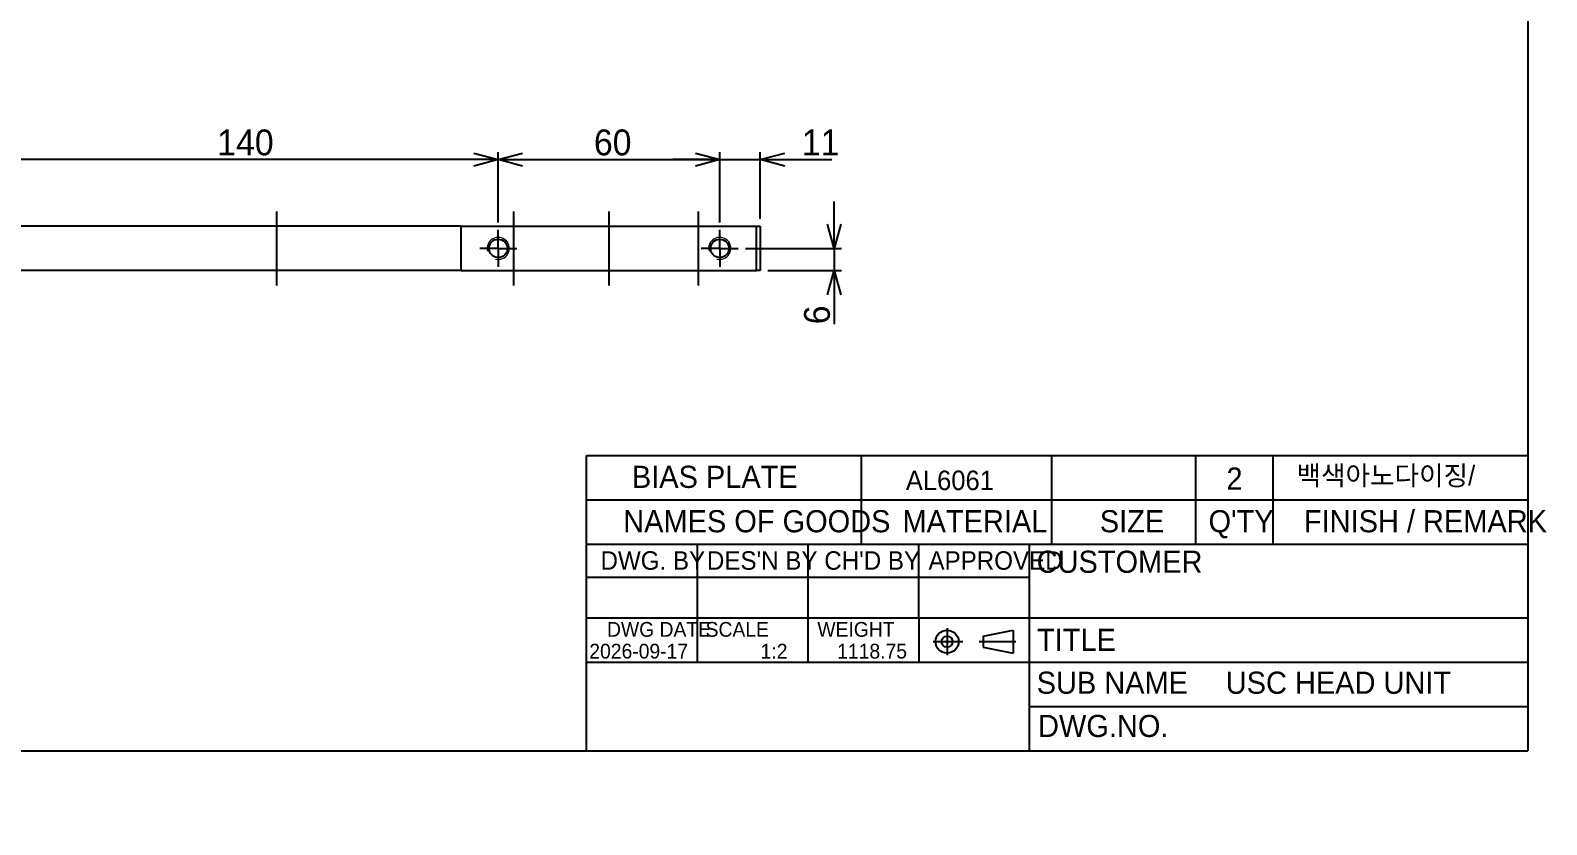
# Model space of a CAD drawing. Header units: millimetres. Extents: x 0 to 413, y 0 to 290.
# Drawn here: x 207.2 to 412.5, y 0 to 107.6 of the extents above; entities that cross this region are included whole.
import ezdxf

# ---------------------------------------------------------------- set-up
doc = ezdxf.new("R2010")
doc.units = ezdxf.units.MM
doc.linetypes.add('SLD-실선', pattern=[0])
doc.styles.add('SLDTEXTSTYLE0', font='GULIM.TTC')
doc.styles.add('SLDTEXTSTYLE6', font='GULIM.TTC')
doc.styles.add('SLDTEXTSTYLE7', font='GULIM.TTC', dxfattribs={"bigfont": 'bigfont'})
doc.dimstyles.new('SLDDIMSTYLE1', dxfattribs={"dimtxt": 3.5, "dimasz": 3.302, "dimexe": 0, "dimexo": 0.625, "dimgap": 0.875, "dimtad": 1, "dimdec": 3, "dimlfac": 2, "dimrnd": 1e-09, "dimzin": 12, "dimtxsty": 'SLDTEXTSTYLE0', "dimblk1": 'OPEN30', "dimblk2": 'OPEN30', "dimsah": 1, "dimcen": 2.5, "dimazin": 3, "dimtfac": 1, "dimtdec": 3, "dimtmove": 0, "dimatfit": 3, "dimldrblk": 'OPEN30', "dimfrac": 2, "dimtzin": 12})
doc.dimstyles.new('SLDDIMSTYLE2', dxfattribs={"dimtxt": 3.5, "dimasz": 3.302, "dimexe": 0, "dimexo": 0.625, "dimgap": 0.875, "dimtad": 1, "dimdec": 3, "dimlfac": 2, "dimrnd": 1e-09, "dimzin": 12, "dimtxsty": 'SLDTEXTSTYLE0', "dimblk1": 'OPEN30', "dimblk2": 'OPEN30', "dimsah": 1, "dimcen": 2.5, "dimazin": 3, "dimtfac": 1, "dimtdec": 3, "dimtmove": 0, "dimatfit": 0, "dimldrblk": 'OPEN30', "dimfrac": 2, "dimtzin": 12})
doc.dimstyles.new('SLDDIMSTYLE6', dxfattribs={"dimtxt": 3.5, "dimasz": 3.302, "dimexe": 0, "dimexo": 0.625, "dimgap": 0.875, "dimtad": 1, "dimdec": 1, "dimlfac": 2, "dimrnd": 1e-09, "dimzin": 12, "dimtxsty": 'SLDTEXTSTYLE0', "dimblk1": 'NONE', "dimblk2": 'NONE', "dimsah": 1, "dimcen": 0, "dimazin": 3, "dimtfac": 1, "dimtdec": 3, "dimtmove": 0, "dimatfit": 3, "dimldrblk": 'NONE', "dimfrac": 2, "dimtzin": 12})

# ---------------------------------------------------------------- blocks, each defined once
blk = doc.blocks.new('_D_22')
blk.add_line((263.6, 211.43), (221.38, 211.43))
at = {"char_height": 3.5, "attachment_point": 1, "style": 'SLDTEXTSTYLE0'}
for s, insert in [('6 x ', (221.38, 219.58)), ('%%c', (229.55, 219.58)), ('6.6 HOLE DP 17', (233.42, 219.58)), ('C/B ', (221.38, 215.51)), ('%%c', (229.55, 215.51)), ('11 HOLE DP 7.5', (233.42, 215.51))]:
    blk.add_mtext(s, dxfattribs=dict(at, insert=insert))
blk = doc.blocks.new('_None')
blk = doc.blocks.new('_Open30')
at = {"color": 0, "linetype": 'ByBlock', "lineweight": -2}
for p, q in [((-1, 0.267949), (0, 0)), ((0, 0), (-1, -0.267949)), ((0, 0), (-1, 0))]:
    blk.add_line(p, q, dxfattribs=at)
blk = doc.blocks.new('_D_24')
for p, q in [((270.53, 81.53), (270.53, 91.07)), ((300.53, 81.53), (300.53, 91.07)), ((270.53, 90.07), (300.53, 90.07))]:
    blk.add_line(p, q)
at = {"xscale": 3.302, "yscale": 3.302, "rotation": 180.0000000000004}
blk.add_blockref('_Open30', (270.53, 90.07), dxfattribs=at)
at = {"xscale": 3.302, "yscale": 3.302}
blk.add_blockref('_Open30', (300.53, 90.07), dxfattribs=at)
at = {"insert": (283.49, 94.14), "char_height": 3.5, "attachment_point": 1, "style": 'SLDTEXTSTYLE0'}
blk.add_mtext('60', dxfattribs=at)
blk = doc.blocks.new('_D_25')
for p, q in [((200.53, 84.03), (200.53, 91.07)), ((270.53, 81.53), (270.53, 91.07)), ((270.53, 90.07), (200.53, 90.07))]:
    blk.add_line(p, q)
at = {"xscale": 3.302, "yscale": 3.302, "rotation": 180.0000000000004}
blk.add_blockref('_Open30', (200.53, 90.07), dxfattribs=at)
at = {"xscale": 3.302, "yscale": 3.302}
blk.add_blockref('_Open30', (270.53, 90.07), dxfattribs=at)
at = {"insert": (232.47, 94.14), "char_height": 3.5, "attachment_point": 1, "style": 'SLDTEXTSTYLE0'}
blk.add_mtext('140', dxfattribs=at)
blk = doc.blocks.new('_D_26')
for p, q in [((300.53, 81.53), (300.53, 91.07)), ((306.03, 82.03), (306.03, 91.07)), ((300.53, 90.07), (294.18, 90.07)), ((300.53, 90.07), (306.03, 90.07)), ((306.03, 90.07), (315.73, 90.07))]:
    blk.add_line(p, q)
at = {"xscale": 3.302, "yscale": 3.302}
blk.add_blockref('_Open30', (300.53, 90.07), dxfattribs=at)
at = {"xscale": 3.302, "yscale": 3.302, "rotation": 180.0000000000004}
blk.add_blockref('_Open30', (306.03, 90.07), dxfattribs=at)
at = {"insert": (311.65, 94.14), "char_height": 3.5, "attachment_point": 1, "style": 'SLDTEXTSTYLE0'}
blk.add_mtext('11', dxfattribs=at)
blk = doc.blocks.new('_D_30')
for p, q in [((316.03, 78.03), (316.03, 84.38)), ((304.03, 78.03), (317.03, 78.03)), ((316.03, 78.03), (316.03, 75.03)), ((307.03, 75.03), (317.03, 75.03)), ((316.03, 75.03), (316.03, 67.76))]:
    blk.add_line(p, q)
at = {"xscale": 3.302, "yscale": 3.302}
for p, rotation in [((316.03, 78.03), 270.0000000000004), ((316.03, 75.03), 90.0000000000004)]:
    blk.add_blockref('_Open30', p, dxfattribs=dict(at, rotation=rotation))
at = {"insert": (311.95, 67.76), "char_height": 3.5, "attachment_point": 1, "rotation": 90, "style": 'SLDTEXTSTYLE0'}
blk.add_mtext('6', dxfattribs=at)
blk = doc.blocks.new('SW_CENTERMARKSYMBOL_11')
at = {"color": 0}
for p, q in [((0, 1.25), (0, 2.5)), ((-1.25, 0), (-2.5, 0)), ((0, 0), (-1.25, 0)), ((0, 0), (0, 1.25)), ((0, 0), (0, -1.25)), ((0, 0), (1.25, 0)), ((1.25, 0), (2.5, 0)), ((0, -1.25), (0, -2.5))]:
    blk.add_line(p, q, dxfattribs=at)
blk = doc.blocks.new('SW_CENTERMARKSYMBOL_12')
at = {"color": 0}
for p, q in [((0, 1.25), (0, 2.5)), ((-1.25, 0), (-2.5, 0)), ((0, 0), (-1.25, 0)), ((0, 0), (0, 1.25)), ((0, 0), (0, -1.25)), ((0, 0), (1.25, 0)), ((1.25, 0), (2.5, 0)), ((0, -1.25), (0, -2.5))]:
    blk.add_line(p, q, dxfattribs=at)

msp = doc.modelspace()

# ---------------------------------------------------------------- linework, layer by layer
for p, q in [((410.00028738, 287.00020116), (410.00028738, 10.00000701)), ((282.50019801, 50.00003505), (410.00028738, 50.00003505)), ((282.50019801, 38.00002663), (282.50019801, 50.00003505)), ((319.71825229, 38.00002663), (319.71825229, 50.00003505)), ((345.50024217, 38.00002663), (345.50024217, 50.00003505)), ((365.00025584, 38.00002663), (365.00025584, 50.00003505)), ((375.5002632, 38.00002663), (375.5002632, 50.00003505)), ((282.50019801, 44.00003084), (410.00028738, 44.00003084)), ((282.50019801, 38.00002663), (410.00028738, 38.00002663)), ((282.50019801, 10.00000701), (282.50019801, 38.00002663)), ((297.50020852, 28.00001963), (297.50020852, 38.00002663)), ((312.50021904, 28.00001963), (312.50021904, 38.00002663)), ((327.50022955, 28.00001963), (327.50022955, 38.00002663)), ((342.50024007, 10.00000701), (342.50024007, 38.00002663)), ((282.50019801, 33.50002348), (342.50024007, 33.50002348)), ((282.50019801, 28.00001963), (342.50024007, 28.00001963)), ((297.50020852, 22.00001542), (297.50020852, 28.00001963)), ((312.50021904, 22.00001542), (312.50021904, 28.00001963)), ((327.50022955, 28.00001963), (327.50022955, 22.00001542)), ((342.50024007, 28.00001963), (410.00028738, 28.00001963)), ((329.45660628, 24.78753175), (333.44913808, 24.78753175)), ((331.32897509, 26.59543952), (331.32897509, 22.94711596)), ((335.68925367, 24.78753175), (340.63136113, 24.78753175)), ((336.22527604, 25.53896028), (340.26312288, 26.34221084)), ((336.22527604, 25.53896028), (336.22527604, 24.03610397)), ((340.26312288, 26.34221084), (340.26312288, 23.23285341)), ((336.22527604, 24.03610397), (340.26312288, 23.23285341)), ((282.50019801, 22.00001542), (342.50024007, 22.00001542)), ((342.50024007, 22.00001542), (410.00028738, 22.00001542)), ((342.50024007, 16.00001121), (410.00028738, 16.00001121)), ((25.00001752, 10.00000701), (410.00028738, 10.00000701))]:
    msp.add_line(p, q)
at = {"linetype": 'SLD-실선'}
for p, q in [((240.53036336, 73.03388551), (240.53036336, 83.03388551)), ((240.53036336, 73.03388551), (240.53036336, 83.03388551)), ((272.63320078, 73.03388551), (272.63320078, 83.03388551)), ((285.53036336, 83.03388551), (285.53036336, 78.28388551)), ((297.65934643, 73.03388551), (297.65934643, 83.03388551)), ((285.53036336, 78.28388551), (285.53036336, 73.03388551))]:
    msp.add_line(p, q, dxfattribs=at)
at = {"color": 7, "linetype": 'SLD-실선', "lineweight": 25}
for p, q in [((265.53036336, 81.03388551), (135.53036336, 81.03388551)), ((265.53036336, 81.03388551), (305.53036336, 81.03388551)), ((265.53036336, 75.03388551), (265.53036336, 81.03388551)), ((305.53036336, 75.03388551), (305.53036336, 81.03388551)), ((305.53036336, 81.03388551), (306.03036336, 81.03388551)), ((306.03036336, 81.03388551), (306.03036336, 75.03388551)), ((265.53036336, 75.03388551), (135.53036336, 75.03388551)), ((265.53036336, 75.03388551), (305.53036336, 75.03388551)), ((306.03036336, 75.03388551), (305.53036336, 75.03388551))]:
    msp.add_line(p, q, dxfattribs=at)
for centre in [(270.53036336, 78.03388551), (300.53036336, 78.03388551)]:
    msp.add_circle(centre, 1.25, dxfattribs=at)
for radius in [1.55467909, 0.75142778]:
    msp.add_circle((331.32897509, 24.78753175), radius)
at = {"color": 7, "linetype": 'SLD-실선', "lineweight": 18}
for centre in [(270.53036336, 78.03388551), (300.53036336, 78.03388551)]:
    msp.add_arc(centre, 1.5, 255, 195, dxfattribs=at)

# ---------------------------------------------------------------- block references
for name, p in [('SW_CENTERMARKSYMBOL_11', (270.53036336, 78.03388551)), ('SW_CENTERMARKSYMBOL_12', (300.53036336, 78.03388551))]:
    msp.add_blockref(name, p)

# ---------------------------------------------------------------- texts
for s, insert, char_height, attachment_point, style in [('BIAS PLATE', (299.8637709, 48.60246153), 3, 2, 'SLDTEXTSTYLE0'), ('AL6061', (331.70531379, 47.95077868), 2.645833333, 2, 'SLDTEXTSTYLE0'), ('2', (370.25550437, 48.36730358), 3, 2, 'SLDTEXTSTYLE0'), ('백색아노다이징/', (390.75779486, 48.60913906), 2.645833333, 2, 'SLDTEXTSTYLE7'), ('NAMES OF GOODS', (287.45752126, 42.58969697), 3, 1, 'SLDTEXTSTYLE0'), ('MATERIAL', (325.28408978, 42.58969697), 3, 1, 'SLDTEXTSTYLE0'), ('SIZE', (352.01331598, 42.58969697), 3, 1, 'SLDTEXTSTYLE0'), ("Q'TY", (366.73987929, 42.58969697), 3, 1, 'SLDTEXTSTYLE0'), ('FINISH / REMARK', (379.65898256, 42.58969697), 3, 1, 'SLDTEXTSTYLE0'), ('DWG. BY', (284.38537263, 37.02142454), 2.5, 1, 'SLDTEXTSTYLE0'), ("DES'N BY", (298.79507808, 37.02142454), 2.5, 1, 'SLDTEXTSTYLE0'), ("CH'D BY", (314.69274934, 37.02142454), 2.5, 1, 'SLDTEXTSTYLE0'), ('APPROVED', (328.80560008, 37.02142454), 2.5, 1, 'SLDTEXTSTYLE0'), ('CUSTOMER', (343.45783633, 37.1039047), 3, 1, 'SLDTEXTSTYLE0'), ('DWG DATE', (285.26037161, 27.44389684), 2, 1, 'SLDTEXTSTYLE0'), ('SCALE', (298.61805112, 27.44389684), 2, 1, 'SLDTEXTSTYLE0'), ('WEIGHT', (313.75231501, 27.44389684), 2, 1, 'SLDTEXTSTYLE0'), ('TITLE', (343.5069412, 26.53408299), 3, 1, 'SLDTEXTSTYLE0'), ('2026-09-17', (289.55620646, 24.49634931), 2, 2, 'SLDTEXTSTYLE6'), ('1:2', (307.88890222, 24.49634931), 2, 2, 'SLDTEXTSTYLE6'), ('1118.75', (321.16959992, 24.49634931), 2, 2, 'SLDTEXTSTYLE6'), ('SUB NAME', (343.45783633, 20.72182703), 3, 1, 'SLDTEXTSTYLE0'), ('USC HEAD UNIT', (384.33133668, 20.72182679), 3, 2, 'SLDTEXTSTYLE0'), ('DWG.NO.', (343.65072229, 14.87027553), 3, 1, 'SLDTEXTSTYLE0')]:
    msp.add_mtext(s, dxfattribs=dict(insert=insert, char_height=char_height, attachment_point=attachment_point, style=style))

# ---------------------------------------------------------------- dimensions: what is measured, and where the dimension line sits
dim = msp.add_diameter_dim_2p(p1=(4.70076009, 2.85532039), p2=(0, 0), text='6 x <> HOLE DP 17\\PC/B %%c11 HOLE DP 7.5\\P', dimstyle='SLDDIMSTYLE6')
dim.commit()
dim.dimension.update_dxf_attribs({"geometry": '_D_22', "text_midpoint": (241.69592065, 215.50634367), "dimtype": 163})
for base, p1, p2, dimstyle, picture, middle in [((200.53036336, 90.06541361), (270.53036336, 80.53388551), (200.53036336, 83.03388551), 'SLDDIMSTYLE1', '_D_25', (235.53036336, 90.06541361)), ((300.53036336, 90.06541361), (270.53036336, 80.53388551), (300.53036336, 80.53388551), 'SLDDIMSTYLE1', '_D_24', (285.53036336, 90.06541361)), ((306.03036336, 90.06541361), (300.53036336, 80.53388551), (306.03036336, 81.03388551), 'SLDDIMSTYLE2', '_D_26', (313.68811346, 90.06541361))]:
    dim = msp.add_linear_dim(base=base, p1=p1, p2=p2, dimstyle=dimstyle)
    dim.commit()
    dim.dimension.update_dxf_attribs({"geometry": picture, "text_midpoint": middle, "dimtype": 160})
dim = msp.add_linear_dim(base=(316.03036336, 75.03388551), p1=(303.03036336, 78.03388551), p2=(306.03036336, 75.03388551), angle=90, dimstyle='SLDDIMSTYLE2')
dim.commit()
dim.dimension.update_dxf_attribs({"geometry": '_D_30', "text_midpoint": (316.03036336, 68.78438555), "dimtype": 160})

doc.saveas('drawing.dxf')
